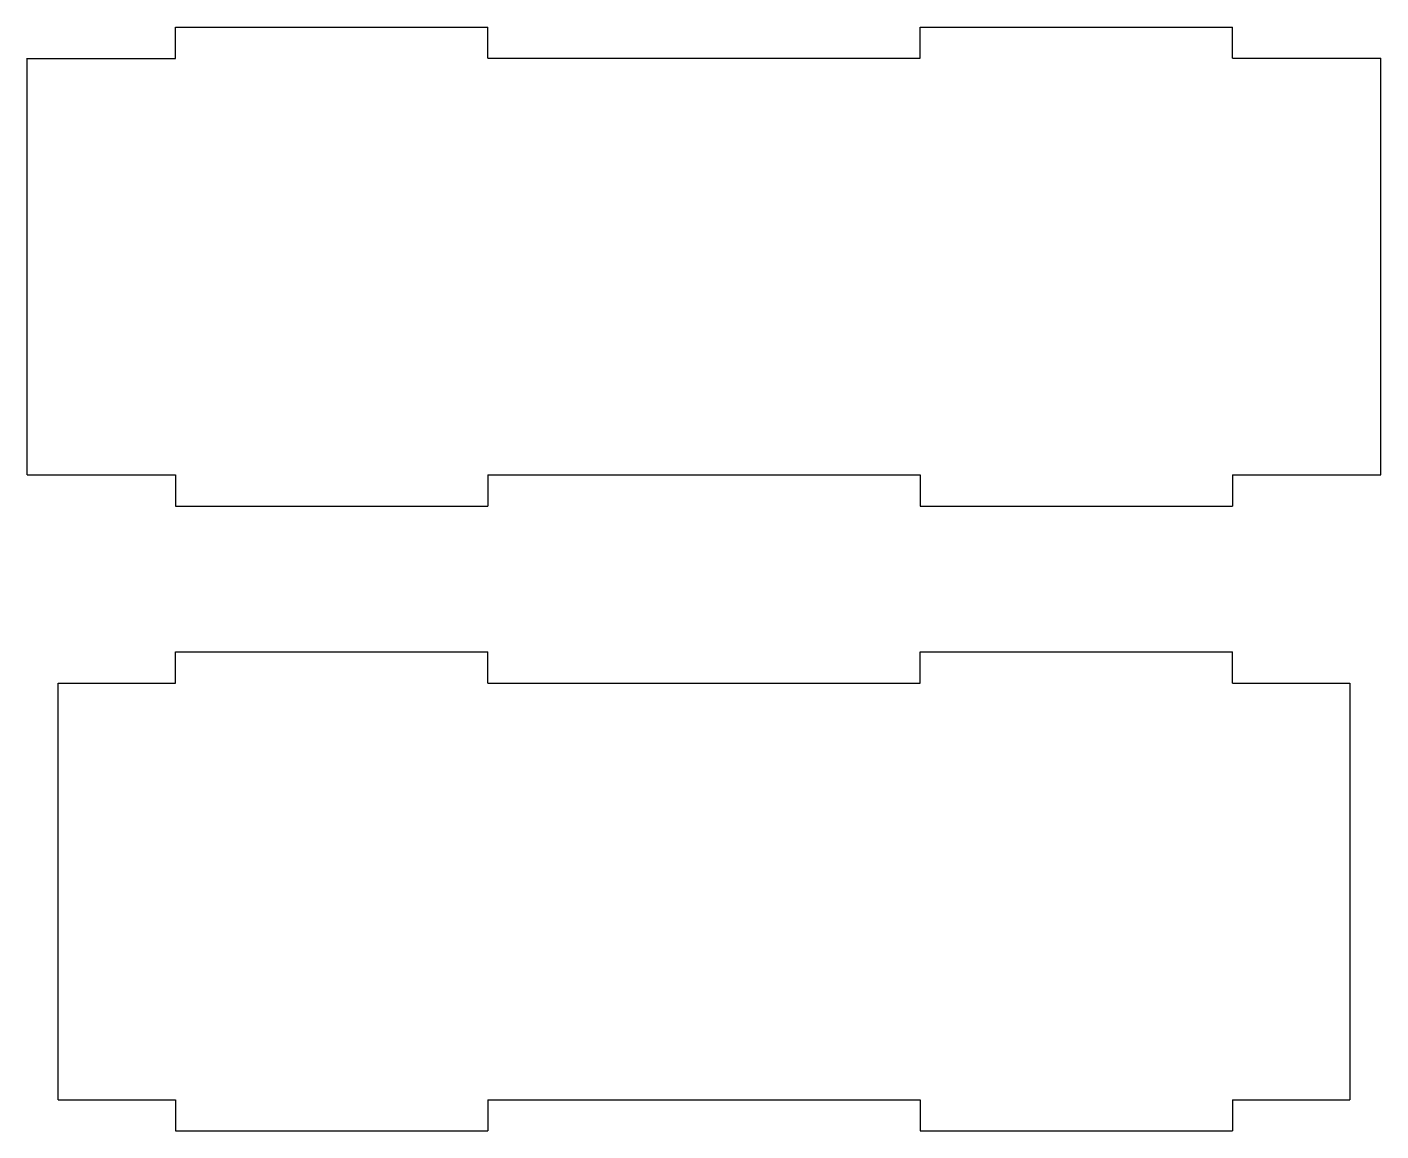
# Model space of a CAD drawing. Header units: millimetres. Extents: x 7 to 294, y -256 to -4.
# Drawn here: x 160 to 290, y -256.5 to -150.5 of the extents above; entities that cross this region are included whole.
import ezdxf

# ---------------------------------------------------------------- set-up
doc = ezdxf.new("R2010")
doc.units = ezdxf.units.MM
for name, color, linetype in [('Shape070', 7, 'CONTINUOUS'), ('Shape085', 7, 'CONTINUOUS'), ('Shape1014', 7, 'CONTINUOUS'), ('Shape121', 7, 'CONTINUOUS'), ('Shape1301', 7, 'CONTINUOUS'), ('Shape136', 7, 'CONTINUOUS'), ('Shape1407', 7, 'CONTINUOUS'), ('Shape1603', 7, 'CONTINUOUS'), ('Shape1672', 7, 'CONTINUOUS'), ('Shape1876', 7, 'CONTINUOUS'), ('Shape1983', 7, 'CONTINUOUS'), ('Shape2206', 7, 'CONTINUOUS'), ('Shape2313', 7, 'CONTINUOUS'), ('Shape2619', 7, 'CONTINUOUS'), ('Shape2719', 7, 'CONTINUOUS'), ('Shape2924', 7, 'CONTINUOUS'), ('Shape2965', 7, 'CONTINUOUS'), ('Shape3156', 7, 'CONTINUOUS'), ('Shape3277', 7, 'CONTINUOUS'), ('Shape3557', 7, 'CONTINUOUS'), ('Shape3570', 7, 'CONTINUOUS'), ('Shape358', 7, 'CONTINUOUS'), ('Shape3588', 7, 'CONTINUOUS'), ('Shape3592', 7, 'CONTINUOUS'), ('Shape3598', 7, 'CONTINUOUS'), ('Shape3602', 7, 'CONTINUOUS'), ('Shape3608', 7, 'CONTINUOUS'), ('Shape3612', 7, 'CONTINUOUS'), ('Shape3618', 7, 'CONTINUOUS'), ('Shape3622', 7, 'CONTINUOUS'), ('Shape3628', 7, 'CONTINUOUS'), ('Shape3632', 7, 'CONTINUOUS'), ('Shape3638', 7, 'CONTINUOUS'), ('Shape3642', 7, 'CONTINUOUS'), ('Shape3648', 7, 'CONTINUOUS'), ('Shape3652', 7, 'CONTINUOUS'), ('Shape421', 7, 'CONTINUOUS'), ('Shape623', 7, 'CONTINUOUS'), ('Shape789', 7, 'CONTINUOUS'), ('Shape985', 7, 'CONTINUOUS')]:
    doc.layers.add(name, color=color, linetype=linetype)

msp = doc.modelspace()

# ---------------------------------------------------------------- linework, layer by layer
at = {"layer": 'Shape070'}
msp.add_line((160, -193.5), (160, -153.5), dxfattribs=at)
at = {"layer": 'Shape085'}
msp.add_line((174.25, -213.5), (174.25, -210.5), dxfattribs=at)
at = {"layer": 'Shape1014'}
msp.add_line((245.75, -210.5), (275.75, -210.5), dxfattribs=at)
at = {"layer": 'Shape121'}
msp.add_line((160.004, -153.505), (174.254, -153.505), dxfattribs=at)
at = {"layer": 'Shape1301'}
msp.add_line((204.25, -153.5), (245.75, -153.5), dxfattribs=at)
at = {"layer": 'Shape136'}
msp.add_line((174.25, -210.5), (204.25, -210.5), dxfattribs=at)
at = {"layer": 'Shape1407'}
msp.add_line((275.75, -213.5), (275.75, -210.5), dxfattribs=at)
at = {"layer": 'Shape1603'}
msp.add_line((245.75, -153.5), (245.75, -150.5), dxfattribs=at)
at = {"layer": 'Shape1672'}
msp.add_line((204.25, -253.5), (204.25, -256.5), dxfattribs=at)
at = {"layer": 'Shape1876'}
msp.add_line((245.75, -150.5), (275.75, -150.5), dxfattribs=at)
at = {"layer": 'Shape1983'}
msp.add_line((174.25, -256.5), (204.25, -256.5), dxfattribs=at)
at = {"layer": 'Shape2206'}
msp.add_line((275.75, -153.5), (275.75, -150.5), dxfattribs=at)
at = {"layer": 'Shape2313'}
msp.add_line((174.25, -253.5), (174.25, -256.5), dxfattribs=at)
at = {"layer": 'Shape2619'}
msp.add_line((275.75, -153.5), (290, -153.5), dxfattribs=at)
at = {"layer": 'Shape2719'}
msp.add_line((163, -253.5), (163, -213.5), dxfattribs=at)
at = {"layer": 'Shape2924'}
msp.add_line((290, -193.5), (290, -153.5), dxfattribs=at)
at = {"layer": 'Shape2965'}
msp.add_line((287, -213.5), (287, -253.5), dxfattribs=at)
at = {"layer": 'Shape3156'}
msp.add_line((275.75, -193.5), (290, -193.5), dxfattribs=at)
at = {"layer": 'Shape3277'}
msp.add_line((163, -253.5), (174.25, -253.5), dxfattribs=at)
at = {"layer": 'Shape3557'}
msp.add_line((275.75, -193.5), (275.75, -196.5), dxfattribs=at)
at = {"layer": 'Shape3570'}
msp.add_line((163, -213.5), (174.25, -213.5), dxfattribs=at)
at = {"layer": 'Shape358'}
msp.add_line((174.254, -153.505), (174.254, -150.505), dxfattribs=at)
at = {"layer": 'Shape3588'}
msp.add_line((245.75, -196.5), (275.75, -196.5), dxfattribs=at)
at = {"layer": 'Shape3592'}
msp.add_line((204.25, -213.5), (245.75, -213.5), dxfattribs=at)
at = {"layer": 'Shape3598'}
msp.add_line((245.75, -193.5), (245.75, -196.5), dxfattribs=at)
at = {"layer": 'Shape3602'}
msp.add_line((275.75, -213.5), (287, -213.5), dxfattribs=at)
at = {"layer": 'Shape3608'}
msp.add_line((204.25, -193.5), (245.75, -193.5), dxfattribs=at)
at = {"layer": 'Shape3612'}
msp.add_line((275.75, -253.5), (287, -253.5), dxfattribs=at)
at = {"layer": 'Shape3618'}
msp.add_line((204.25, -193.5), (204.25, -196.5), dxfattribs=at)
at = {"layer": 'Shape3622'}
msp.add_line((275.75, -253.5), (275.75, -256.5), dxfattribs=at)
at = {"layer": 'Shape3628'}
msp.add_line((174.25, -196.5), (204.25, -196.5), dxfattribs=at)
at = {"layer": 'Shape3632'}
msp.add_line((245.75, -256.5), (275.75, -256.5), dxfattribs=at)
at = {"layer": 'Shape3638'}
msp.add_line((174.25, -193.5), (174.25, -196.5), dxfattribs=at)
at = {"layer": 'Shape3642'}
msp.add_line((245.75, -253.5), (245.75, -256.5), dxfattribs=at)
at = {"layer": 'Shape3648'}
msp.add_line((160, -193.5), (174.25, -193.5), dxfattribs=at)
at = {"layer": 'Shape3652'}
msp.add_line((204.25, -253.5), (245.75, -253.5), dxfattribs=at)
at = {"layer": 'Shape421'}
msp.add_line((204.25, -213.5), (204.25, -210.5), dxfattribs=at)
at = {"layer": 'Shape623'}
msp.add_line((174.25, -150.5), (204.25, -150.5), dxfattribs=at)
at = {"layer": 'Shape789'}
msp.add_line((245.75, -213.5), (245.75, -210.5), dxfattribs=at)
at = {"layer": 'Shape985'}
msp.add_line((204.25, -153.5), (204.25, -150.5), dxfattribs=at)

doc.saveas('drawing.dxf')
